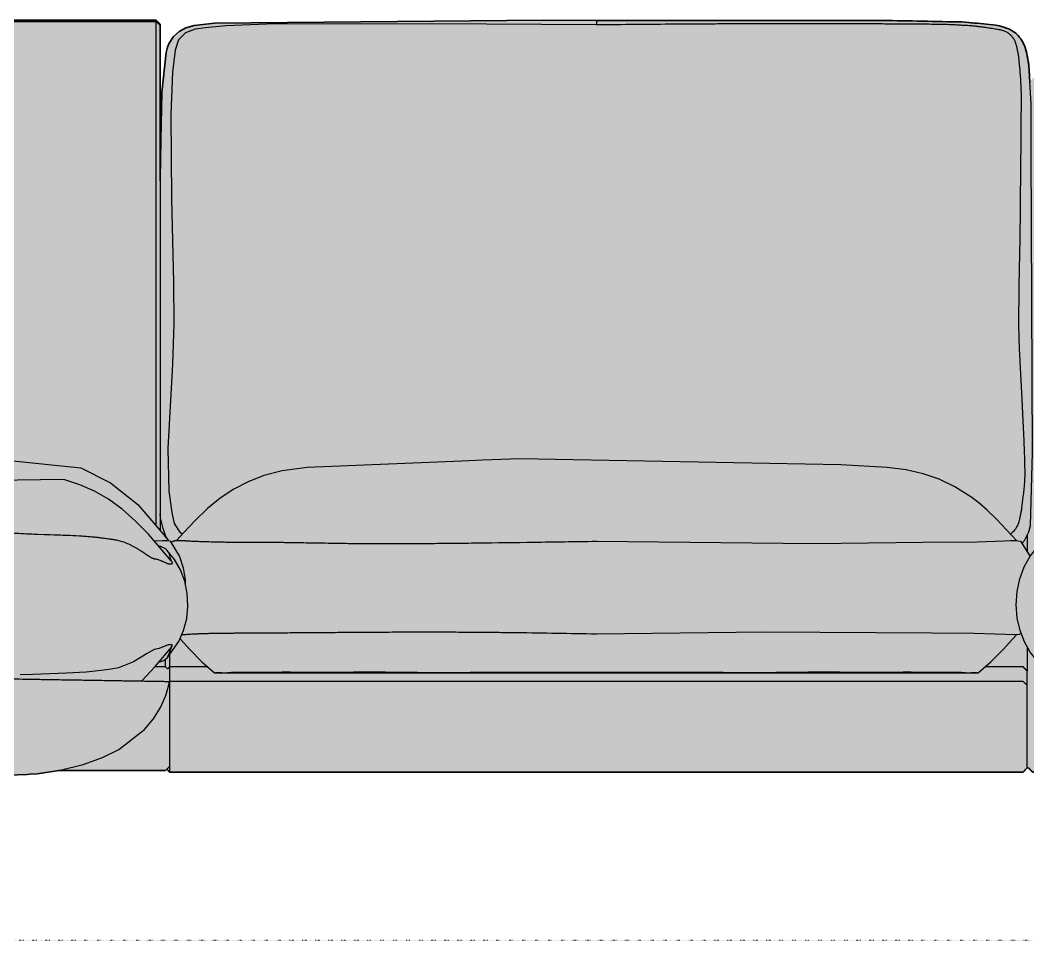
# Model space of a CAD drawing. Header units: millimetres. Extents: x -22 to 6424, y -4345 to 780.
# Drawn here: x 4758 to 5611, y -1 to 779 of the extents above; entities that cross this region are included whole.
import ezdxf

# ---------------------------------------------------------------- set-up
doc = ezdxf.new("R2010")
doc.units = ezdxf.units.MM
doc.linetypes.add('Dots', pattern=[1, 0, -1])
doc.layers.add('Blocks', color=7, linetype='Continuous')
doc.layers.add('Blocks$Fill', color=7, linetype='Continuous', true_color=0xffffff)
for name, color, linetype, lineweight, true_color in [('Blocks$Inner', 7, 'Continuous', 25, 0x007f00), ('Blocks$Outline', 7, 'Continuous', 35, 0xff3f3f), ('Groud', 7, 'Dots', 25, 0x243775)]:
    doc.layers.add(name, color=color, linetype=linetype, lineweight=lineweight, true_color=true_color)

# ---------------------------------------------------------------- blocks, each defined once
blk = doc.blocks.new('Lune JH610 Sofa Left')
at = {"layer": 'Blocks$Fill'}
blk.add_hatch(color=256, dxfattribs=at).paths.add_polyline_path([(-9.47, 714.61), (-13.46, 704.45), (-20.78, 688.19), (-24.2, 679.98), (-25.8, 675.85), (-27.33, 671.69), (-29.47, 665.33), (-31.4, 658.9), (-33.13, 652.41), (-34.69, 645.87), (-36.09, 639.28), (-37.34, 632.65), (-38.46, 625.99), (-39.46, 619.29), (-41.17, 605.8), (-44.99, 565.06), (-49.25, 514.98), (-50.65, 490.06), (-50.98, 477.62), (-51, 465.18), (-50.67, 452.74), (-50.05, 440.3), (-44.18, 365.29), (-41.64, 315.32), (-40.35, 298.76), (-39.48, 290.52), (-38.42, 282.32), (-37.13, 274.17), (-35.58, 266.07), (-34.71, 262.04), (-33.75, 258.03), (-32.72, 254.04), (-31.6, 250.06), (-30.4, 246.09), (-29.1, 242.15), (-27.71, 238.23), (-26.21, 234.32), (-24.64, 230.5), (-22.97, 226.7), (-21.2, 222.93), (-19.33, 219.21), (-17.37, 215.54), (-15.3, 211.92), (-13.14, 208.37), (-10.89, 204.89), (-8.54, 201.49), (-6.1, 198.17), (-3.57, 194.95), (-0.95, 191.82), (1.77, 188.8), (3.16, 187.34), (4.57, 185.9), (6.01, 184.5), (7.46, 183.12), (8.94, 181.78), (10.44, 180.47), (11.82, 179.31), (13.22, 178.18), (14.64, 177.08), (16.07, 176), (18.98, 173.93), (21.96, 171.95), (25, 170.08), (28.1, 168.3), (31.26, 166.6), (34.48, 165), (37.75, 163.48), (41.07, 162.04), (44.44, 160.68), (47.86, 159.39), (51.32, 158.17), (54.82, 157.02), (58.37, 155.93), (61.95, 154.9), (69.22, 153.01), (76.62, 151.3), (84.13, 149.77), (91.72, 148.38), (122.63, 143.64), (160.98, 143.59), (160.98, 138.44), (175.09, 138.44), (177.87, 2.54), (177.87, 2.54), (180.87, -0.56), (204.31, -0.56), (207.31, 2.54), (207.31, 2.54), (208.17, 51.27), (210.09, 138.44), (224.21, 138.44), (224.21, 143.46), (415.39, 143.09), (691.17, 139.27), (691.17, 133.44), (705.28, 133.44), (708.06, 2.43), (711.06, -0.56), (711.06, -0.56), (711.06, -0.56), (711.06, -0.56), (711.06, -0.56), (711.06, -0.56), (711.07, -0.56), (711.1, -0.56), (711.22, -0.56), (711.74, -0.56), (734.5, -0.56), (734.5, -0.56), (737.5, 2.43), (737.5, 2.43), (738.36, 49.36), (740.28, 133.44), (754.4, 133.44), (754.4, 139.18), (786.04, 139.87), (796.66, 140.42), (802.61, 140.94), (821.29, 143.65), (911.3, 143.65), (912.38, 144.73), (914.8, 142.31), (1637.16, 142.31), (1640.66, 145.81), (1641.66, 145.81), (1643.41, 144.06), (1645.16, 142.31), (1875, 141.66), (2197.52, 139.6), (2197.52, 133.44), (2211.64, 133.44), (2214.41, 2.43), (2214.41, 2.43), (2217.41, -0.56), (2217.41, -0.56), (2240.18, -0.56), (2240.69, -0.56), (2240.82, -0.56), (2240.85, -0.56), (2240.85, -0.56), (2240.86, -0.56), (2240.86, -0.56), (2240.86, -0.56), (2240.86, -0.56), (2240.86, -0.56), (2243.86, 2.43), (2244.71, 49.36), (2246.63, 133.44), (2260.75, 133.44), (2260.75, 139.15), (2286.98, 139.28), (2291.66, 139.52), (2304.65, 141.26), (2317.66, 143.65), (2350.43, 153.16), (2376.77, 166.04), (2397.14, 181.84), (2412.13, 200.74), (2421.83, 223.46), (2421.84, 223.47), (2421.84, 223.47), (2421.85, 223.48), (2421.85, 223.48), (2421.86, 223.49), (2421.86, 223.49), (2421.86, 223.5), (2421.87, 223.5), (2421.87, 223.51), (2421.87, 223.51), (2421.87, 223.51), (2421.88, 223.51), (2421.88, 223.51), (2421.88, 223.52), (2421.88, 223.52), (2421.88, 223.52), (2421.88, 223.52), (2421.88, 223.53), (2421.88, 223.53), (2421.89, 223.53), (2421.89, 223.53), (2421.89, 223.54), (2421.89, 223.54), (2421.89, 223.54), (2421.89, 223.54), (2421.89, 223.55), (2421.89, 223.55), (2421.89, 223.55), (2421.89, 223.55), (2421.89, 223.55), (2421.89, 223.56), (2421.89, 223.56), (2421.89, 223.56), (2421.89, 223.56), (2421.89, 223.57), (2421.89, 223.57), (2421.89, 223.57), (2421.89, 223.57), (2421.89, 223.58), (2421.89, 223.58), (2421.89, 223.58), (2421.89, 223.58), (2421.89, 223.59), (2421.89, 223.59), (2421.89, 223.59), (2421.89, 223.59), (2421.89, 223.59), (2421.89, 223.6), (2421.89, 223.6), (2421.89, 223.6), (2421.89, 223.6), (2421.89, 223.61), (2421.89, 223.61), (2421.88, 223.61), (2421.88, 223.61), (2421.88, 223.62), (2421.88, 223.62), (2421.88, 223.62), (2421.88, 223.62), (2421.88, 223.63), (2421.87, 223.63), (2421.87, 223.63), (2421.87, 223.63), (2421.87, 223.64), (2421.86, 223.64), (2421.86, 223.65), (2421.86, 223.65), (2421.85, 223.66), (2421.85, 223.66), (2421.84, 223.67), (2421.84, 223.67), (2421.83, 223.67), (2421.83, 223.68), (2421.82, 223.68), (2421.82, 223.69), (2421.81, 223.69), (2421.8, 223.7), (2421.79, 223.71), (2421.77, 223.72), (2421.76, 223.73), (2421.74, 223.74), (2421.72, 223.75), (2421.7, 223.75), (2421.69, 223.76), (2421.69, 223.76), (2421.69, 223.76), (2421.65, 242.4), (2422.47, 294.63), (2427.19, 383.68), (2431.81, 514.67), (2432.11, 542.83), (2431.85, 554.86), (2431.67, 560.76), (2420.63, 589.55), (2414.23, 594.48), (2413.27, 596.17), (2392.27, 634.21), (2376.6, 658.43), (2354.13, 680.83), (2327.18, 697.38), (2306.66, 704.9), (2297.4, 721.89), (2279.63, 741.8), (2256.1, 757.86), (2230.7, 767.54), (2193.55, 770.77), (2159.58, 768.09), (1990.65, 771.95), (1878.07, 777.31), (1798.07, 777.1), (1746.13, 773.62), (1707.53, 766.99), (1703.41, 765.94), (1678.38, 756.96), (1659.22, 744.79), (1651.05, 736.87), (1643.79, 727.41), (1642.93, 725.89), (1641.98, 740.64), (1640.44, 750.21), (1638.35, 757.25), (1635.27, 762.99), (1631, 767.66), (1625.06, 771.42), (1616.88, 774.04), (1606.06, 775.37), (1585.56, 777.18), (1518.24, 778.52), (1276.03, 778.43), (1276.03, 778.43), (1276.03, 778.43), (1276.03, 778.43), (1276.03, 778.43), (1276.03, 778.43), (1276.03, 778.43), (1276.03, 778.43), (1276.03, 778.43), (1276.03, 778.43), (1276.03, 778.43), (1276.03, 778.43), (952.9, 776.03), (935.56, 774.14), (928.5, 772.11), (922.89, 769.14), (918.21, 764.95), (914.51, 759.27), (913.04, 755.73), (911.76, 751.24), (908.26, 717.58), (907.23, 677.41), (906.88, 644.27), (906.88, 775.22), (903.38, 778.72), (903.38, 777.61), (426.9, 777.61), (368.84, 777.61), (152.05, 777.61), (151.88, 777.64), (151.7, 777.68), (151.36, 777.73), (151.01, 777.78), (150.67, 777.81), (150.32, 777.84), (149.97, 777.85), (149.61, 777.86), (149.26, 777.86), (148.55, 777.85), (142.28, 777.55), (138.17, 777.49), (130, 777.59), (129.54, 777.65), (111.18, 777.62), (109.66, 777.55), (106.61, 777.36), (101.23, 776.78), (97.08, 775.89), (92.07, 774.82), (89.56, 773.84), (88.57, 773.48), (87.58, 773.11), (86.6, 772.71), (85.62, 772.29), (83.96, 771.64), (83.82, 771.52), (83.6, 771.34), (82.64, 770.18), (81.7, 769), (79.89, 766.61), (78.17, 764.16), (76.53, 761.66), (74.97, 759.11), (73.49, 756.51), (72.09, 753.88), (70.77, 751.2), (65.89, 740.33), (65.05, 737.75), (64.28, 735.14), (62.88, 729.87), (17.3, 729.87), (15.19, 729.88), (14.67, 729.86), (14.15, 729.83), (13.63, 729.79), (13.11, 729.73), (12.73, 729.68), (12.46, 729.63), (12.18, 729.58), (11.63, 729.47), (10.52, 729.21), (7.23, 728.32), (6.49, 728.09), (6.01, 727.92), (5.19, 727.61), (4.39, 727.28), (3.6, 726.92), (2.81, 726.54), (2.04, 726.15), (1.28, 725.72), (0.53, 725.28), (-0.2, 724.81), (-0.57, 724.57), (-0.93, 724.32), (-1.3, 724.05), (-1.68, 723.75), (-2.07, 723.43), (-2.48, 723.07), (-2.91, 722.67), (-3.37, 722.23), (-3.86, 721.73), (-4.39, 721.17), (-5.57, 719.86), (-6.94, 718.24), (-8.54, 716.28), (-8.78, 715.87), (-9.02, 715.45), (-9.25, 715.03)], flags=0)
at = {"layer": 'Blocks$Inner'}
for p, q in [((903.38, 778.72), (426.9, 778.35)), ((903.38, 778.72), (906.88, 775.22)), ((916.55, 361.95), (918.74, 352.71)), ((911.33, 231.35), (902.34, 231.49)), ((913.08, 229.61), (911.36, 231.35)), ((947.14, 231.29), (914.8, 231.29)), ((952.83, 226.3), (1599.2, 226.3)), ((1640.66, 215.59), (1640.66, 227.81)), ((1637.16, 219.02), (914.8, 219.02)), ((911.3, 143.65), (821.17, 143.65))]:
    blk.add_line(p, q, dxfattribs=at)
for points in [[(906.88, 774.11), (905.13, 775.86), (903.38, 777.61), (835.31, 777.61), (767.24, 777.61), (699.17, 777.61), (631.1, 777.61), (563.03, 777.61), (494.96, 777.61), (426.9, 777.61)], [(906.86, 642.7), (907.23, 677.41), (908.26, 717.58), (911.76, 751.24), (913.04, 755.73), (914.51, 759.27), (918.21, 764.95), (922.89, 769.14), (928.5, 772.11), (935.56, 774.14), (952.9, 776.03), (1231.25, 778.57), (1276.03, 778.43)], [(1636.01, 335.81), (1638.2, 338.21), (1641.88, 345.73), (1643.37, 350.89), (1645.11, 412.71), (1644.08, 668.92), (1644.08, 707.84), (1641.98, 740.64), (1640.44, 750.21), (1638.35, 757.25), (1635.27, 762.99), (1631, 767.66), (1625.06, 771.42), (1616.88, 774.04), (1606.06, 775.37), (1585.56, 777.18), (1518.24, 778.52), (1276.03, 778.43)], [(1275.98, 774.66), (1136.56, 775.61), (997.17, 775.19), (962.36, 774), (945.04, 772.29), (936.41, 771.18), (928.11, 768.06), (922.3, 761.97), (919.49, 753.3)], [(919.49, 753.29), (917.27, 734.71), (915.76, 698.92), (916.41, 627.61), (918.08, 556.83), (918.26, 521.71), (917.29, 487.6), (913.42, 416.07), (914.18, 380), (916.55, 361.97)], [(604.71, 404.92), (624.56, 405.98), (760.18, 407.99), (839.57, 399.69), (864.89, 387.03), (887.8, 368.65), (910.02, 343.23), (913.75, 338.14)], [(1631.55, 338.19), (1614.68, 356.32), (1606.6, 364.08), (1599.6, 370.09), (1592.99, 375.16), (1579.35, 383.81), (1566.13, 390.1), (1552.64, 394.71), (1538.28, 397.97), (1522.2, 400.11), (1482.82, 402.21), (1211.19, 407.38), (1179.7, 406.29), (1162.04, 405.55), (1031.29, 400.11), (1010.14, 397.18), (994.64, 393.2), (981.23, 388.05), (969.02, 381.68), (957.58, 374.08), (946.73, 365.25), (936.3, 355.28), (926.58, 344.89), (920.89, 338.67), (920.55, 338.33)], [(916.87, 320.14), (916.35, 320.75), (915.97, 321.19), (908.21, 330.43), (896.85, 343.54), (885.72, 354.98), (874.52, 364.84), (863.11, 373.16), (851.3, 380.03), (838.83, 385.55), (825.15, 389.8), (608.55, 386.93)], [(914.01, 338.1), (911.68, 341.82), (909.2, 348.54), (907.2, 357.62), (906.88, 360.76)], [(918.74, 352.71), (923.53, 345.39), (925.76, 343.99)], [(901.73, 337.91), (908.43, 338.35), (912.51, 338.31), (914.97, 337.98)], [(915.4, 337.69), (923.08, 324.65), (926.23, 315.25), (927.99, 305.07), (928.05, 301.84)], [(1275.98, 337.68), (1460.2, 335.74), (1552.31, 336.81), (1598.35, 337.16), (1621.28, 338), (1626.48, 338.31), (1630.58, 338.35), (1634.85, 337.63), (1643.07, 324.78)], [(905.76, 235.44), (909.84, 236.74), (913.06, 239.31), (922.64, 252.72), (926.66, 262.07), (929.25, 272.17), (930.29, 282.75), (929.73, 293.52), (927.57, 303.86), (923.94, 313.48), (918.93, 322.23), (912.56, 330.09)], [(1677.95, 239.31), (1666.21, 236.74), (1655.38, 235.11), (1651.57, 235.26), (1649.3, 236.3), (1643.2, 243.83), (1638.27, 252.42), (1634.57, 262.06), (1632.21, 272.58), (1631.32, 283.71), (1632.03, 295), (1634.33, 305.95), (1638.12, 316.07), (1643.14, 324.91), (1649.3, 332.52)], [(1635.56, 259.48), (1633.79, 258.74), (1629.5, 258.33), (1622.15, 258.65), (1613.4, 259.14), (1595.65, 259.6), (1560.14, 259.87), (1418.06, 260.73), (1275.98, 259.03)], [(1599.2, 226.3), (1609.85, 235.65), (1620.19, 246.14), (1628.19, 254.89), (1631.57, 258.53)], [(891.33, 219.4), (902.59, 231.76), (912.07, 243), (916.33, 248)], [(913.06, 239.31), (915.12, 244), (915.64, 245.96), (915.97, 246.99), (916.33, 248), (916.91, 248.72), (917.08, 249.87), (913.59, 250.1), (905.93, 246.94), (901.79, 245.92), (895.67, 242.73)], [(923.64, 255.06), (931.84, 246.1), (942.18, 235.63), (952.83, 226.3)], [(895.67, 242.73), (884.25, 235.52), (871.54, 230.45), (865.28, 229.34), (857, 228.18), (844.12, 226.89), (827.53, 226.01), (799.1, 224.99), (788.3, 224.47)], [(914.8, 231.29), (914.8, 219.02)], [(1637.16, 231.29), (1604.89, 231.29)], [(786.04, 139.87), (794.15, 140.26), (796.66, 140.42), (802.61, 140.94), (822.2, 143.78), (841.71, 148.58), (858.12, 154.58), (871.78, 161.46), (893.47, 178.27), (901.03, 187.29), (906.99, 196.9), (911.47, 207.05), (913.38, 213.06), (914.2, 216.26), (914.8, 219.02)], [(912.38, 144.73), (914.8, 142.31), (1637.16, 142.31), (1640.66, 145.81)], [(1641.66, 145.81), (1640.66, 145.81)]]:
    blk.add_lwpolyline(points, dxfattribs=at)
for points, knots in [([(903.38, 777.61), (903.38, 777.66), (903.38, 778.06), (903.38, 778.61), (903.38, 778.71), (903.38, 778.72)], [1, 1, 1, 1, 1.2027078, 1.4054155, 1.4798983, 1.4798983, 1.4798983, 1.4798983]), ([(903.38, 350.83), (903.38, 351.02), (903.38, 351.22), (903.38, 351.42), (903.38, 352.99), (903.38, 357.03), (903.38, 365.06), (903.38, 374.45), (903.38, 384.66), (903.38, 395.44), (903.38, 410.13), (903.38, 429.29), (903.38, 452.46), (903.38, 475.8), (903.38, 499.14), (903.38, 518.71), (903.38, 534.29), (903.38, 549.78), (903.38, 568.86), (903.38, 591.46), (903.38, 613.78), (903.38, 635.54), (903.38, 656.56), (903.38, 677.41), (903.38, 698.31), (903.38, 718.64), (903.38, 737.71), (903.38, 755.16), (903.38, 770.9), (903.38, 776.73), (903.38, 777.61)], [0.5228754, 0.5228754, 0.5228754, 0.5228754, 0.5241575, 0.5241575, 0.5241575, 0.5340909, 0.5454545, 0.5568182, 0.5681818, 0.5795455, 0.5909091, 0.6136364, 0.6363636, 0.6590909, 0.6818182, 0.7045455, 0.7159091, 0.7272727, 0.75, 0.7727273, 0.7954545, 0.8181818, 0.8409091, 0.8636364, 0.8863636, 0.9090909, 0.9318182, 0.9545455, 0.9772727, 1, 1, 1, 1]), ([(1276.03, 778.43), (1276.03, 778.43), (1276.02, 778.35), (1276, 777.06), (1275.98, 774.66)], [268.2110155, 268.2110155, 268.2110155, 268.2110155, 268.2247784, 268.504048, 268.504048, 268.504048, 268.504048]), ([(906.88, 775.22), (906.88, 775.21), (906.88, 775.06), (906.88, 774.5), (906.88, 774.16), (906.88, 774.11)], [0, 0, 0, 0, 7.262183, 18.961284, 30.4848, 30.4848, 30.4848, 30.4848]), ([(906.88, 774.11), (906.88, 773.82), (906.88, 773.01), (906.88, 771.26), (906.88, 769.6), (906.88, 767.61), (906.88, 765.32), (906.88, 762.83), (906.88, 759.35), (906.88, 755.61), (906.88, 751.71), (906.88, 748.67), (906.88, 745.52), (906.88, 741.24), (906.88, 735.79), (906.88, 730.2), (906.88, 725.63), (906.88, 722.17), (906.88, 718.66), (906.88, 713.86), (906.88, 708.94), (906.88, 703.93), (906.88, 698.88), (906.88, 692.49), (906.88, 684.76), (906.88, 677), (906.88, 669.26), (906.88, 661.56), (906.88, 653.88), (906.88, 646.17), (906.88, 638.42), (906.88, 630.63), (906.88, 622.77), (906.88, 614.81), (906.88, 606.76), (906.88, 598.64), (906.88, 590.43), (906.88, 582.18), (906.88, 571.16), (906.88, 557.31), (906.88, 544.76), (906.88, 536.39), (906.88, 532.22), (906.88, 527.99), (906.88, 519.46), (906.88, 506.63), (906.88, 493.79), (906.88, 485.15), (906.88, 479.42), (906.88, 469.41), (906.88, 455.12), (906.88, 440.8), (906.88, 429.39), (906.88, 420.95), (906.88, 412.67), (906.88, 404.56), (906.88, 396.59), (906.88, 388.8), (906.88, 381.25), (906.88, 374.59), (906.88, 368.85), (906.88, 364.62), (906.88, 361.3), (906.88, 358.79), (906.88, 356.54), (906.88, 354.58), (906.88, 352.92), (906.88, 351.54), (906.88, 350.43), (906.88, 349.55), (906.88, 348.9), (906.88, 348.59), (906.88, 348.46), (906.88, 348.44), (906.88, 347.9), (906.88, 347.36), (906.88, 346.83)], [30.4848, 30.4848, 30.4848, 30.4848, 38.390569, 42.367776, 46.344983, 50.647143, 54.949303, 59.176942, 63.404581, 71.669842, 75.84936, 80.028878, 84.387214, 88.745551, 97.232094, 105.718637, 109.952838, 114.18704, 118.421241, 122.655442, 131.342799, 135.686477, 140.030155, 148.729914, 157.429673, 166.129433, 174.829192, 183.431012, 192.032833, 200.634653, 209.236474, 217.752052, 226.26763, 234.78771, 243.30779, 251.866387, 260.424984, 269.016856, 277.608728, 294.661579, 311.71443, 315.842286, 319.970143, 324.286571, 328.602999, 345.60237, 362.751249, 367.153633, 371.556018, 379.970221, 397.280476, 414.590731, 423.269971, 431.949211, 440.37625, 448.803289, 457.255411, 465.707532, 474.235724, 482.763916, 489.307365, 495.850814, 499.841968, 503.833122, 507.707218, 511.581315, 515.431443, 519.281572, 523.238415, 527.195258, 531.297983, 535.400709, 535.984344, 535.984344, 535.984344, 556.435891, 556.435891, 556.435891, 556.435891]), ([(1635.8, 711.23), (1635.77, 712.28), (1635.66, 717.05), (1635.43, 724.1), (1635.02, 731.18), (1634.63, 735.92), (1634.3, 739.43), (1634.06, 742.08), (1633.81, 744.61), (1633.46, 747.57), (1633, 750.7), (1632.49, 753.3), (1632.07, 755.18), (1631.73, 756.56), (1631.4, 757.84), (1631, 759.27), (1630.6, 760.43), (1630.12, 761.46), (1629.7, 762.2), (1629.28, 762.82), (1628.9, 763.33), (1628.58, 763.73), (1628.25, 764.14), (1627.82, 764.67), (1627.05, 765.59), (1625.84, 766.85), (1624.27, 768.01), (1622.67, 768.85), (1620.8, 769.62), (1617.79, 770.44), (1613.42, 771.25), (1609.51, 771.81), (1606.45, 772.23), (1604.21, 772.52), (1602.2, 772.81), (1599.83, 773.14), (1597.61, 773.44), (1595.04, 773.7), (1592.81, 773.89), (1590.59, 774.03), (1588.56, 774.14), (1586.84, 774.22), (1585.14, 774.31), (1583.15, 774.42), (1580.91, 774.55), (1578.2, 774.71), (1573.92, 774.9), (1567.76, 775.06), (1557.89, 775.19), (1548.25, 775.27), (1535.69, 775.36), (1520.55, 775.45), (1503.51, 775.55), (1485.12, 775.63), (1465.98, 775.67), (1446.68, 775.67), (1430.97, 775.66), (1418.91, 775.63), (1410.25, 775.6), (1401.81, 775.58), (1390.49, 775.53), (1376.4, 775.46), (1359.54, 775.36), (1337.12, 775.21), (1309.22, 774.98), (1287.04, 774.77), (1275.98, 774.66)], [0.6158705, 0.6158705, 0.6158705, 0.6158705, 0.61828, 0.6272086, 0.6361371, 0.6450657, 0.64953, 0.6539943, 0.6584586, 0.6629229, 0.6718514, 0.68078, 0.6852443, 0.6897086, 0.6941729, 0.6986371, 0.7075657, 0.71203, 0.7164943, 0.7209586, 0.7231907, 0.7254229, 0.727655, 0.7298871, 0.7343514, 0.74328, 0.7522086, 0.7566729, 0.7611371, 0.7700657, 0.7789943, 0.7879229, 0.7923871, 0.7968514, 0.8013157, 0.80578, 0.8147086, 0.8191729, 0.8236371, 0.8281014, 0.8303336, 0.8325657, 0.8347979, 0.83703, 0.8414943, 0.8459586, 0.8504229, 0.8593514, 0.8638157, 0.86828, 0.8727443, 0.8772086, 0.8816729, 0.8861371, 0.8906014, 0.8950657, 0.89953, 0.9017621, 0.9039943, 0.9062264, 0.9084586, 0.9129229, 0.9173871, 0.9218514, 0.93078, 0.9397086, 0.9397086, 0.9397086, 0.9397086]), ([(1626.34, 343.9), (1626.92, 344.24), (1628.02, 345.05), (1629.57, 346.58), (1630.93, 348.28), (1631.91, 349.75), (1632.54, 350.89), (1633.08, 352.02), (1633.6, 353.47), (1634.03, 355.11), (1634.37, 356.61), (1634.65, 357.87), (1634.94, 359.17), (1635.29, 360.89), (1635.62, 362.72), (1635.95, 364.83), (1636.19, 366.59), (1636.39, 368.25), (1636.56, 369.71), (1636.69, 370.89), (1636.82, 372.09), (1637.02, 373.65), (1637.42, 376.4), (1638.03, 380.6), (1638.53, 385.93), (1638.75, 391.33), (1638.81, 396.03), (1638.74, 401.63), (1638.51, 410.23), (1638.12, 420.03), (1637.65, 430.25), (1637.29, 437.94), (1636.99, 444.19), (1636.76, 449.01), (1636.61, 452.47), (1636.45, 455.91), (1636.23, 460.6), (1635.92, 466.56), (1635.54, 473.76), (1635.03, 483.25), (1634.54, 492.34), (1634.15, 500.48), (1633.93, 506.05), (1633.78, 510.74), (1633.64, 515.91), (1633.59, 520.02), (1633.59, 524.02), (1633.6, 527.21), (1633.63, 530.23), (1633.65, 532.99), (1633.66, 535.28), (1633.68, 537.7), (1633.71, 540.97), (1633.75, 545.19), (1633.82, 550.5), (1633.93, 557.98), (1634.07, 566.13), (1634.26, 575.16), (1634.4, 582.34), (1634.59, 590.15), (1634.75, 595.85), (1635.8, 711.23)], [0.3214286, 0.3214286, 0.3214286, 0.3214286, 0.3303571, 0.3392857, 0.3482143, 0.3571429, 0.3616071, 0.3660714, 0.375, 0.3839286, 0.3883929, 0.3928571, 0.3973214, 0.4017857, 0.4107143, 0.4151786, 0.4196429, 0.4241071, 0.4263393, 0.4285714, 0.4308036, 0.4330357, 0.4375, 0.4464286, 0.4553571, 0.4598214, 0.4642857, 0.46875, 0.4732143, 0.4821429, 0.4866071, 0.4910714, 0.4955357, 0.4977679, 0.5, 0.5022321, 0.5044643, 0.5089286, 0.5133929, 0.5178571, 0.5267857, 0.53125, 0.5357143, 0.5401786, 0.5446429, 0.5535714, 0.5580357, 0.5625, 0.5669643, 0.5691964, 0.5714286, 0.5736607, 0.5758929, 0.5803571, 0.5848214, 0.5892857, 0.5982143, 0.6026786, 0.6071429, 0.6116071, 0.6158705, 0.6158705, 0.6158705, 0.6158705]), ([(763.55, 345.86), (768.16, 345.56), (777.17, 344.97), (790.42, 344.21), (799.06, 343.82), (803.24, 343.66)], [-0.81481481, -0.81481481, -0.81481481, -0.81481481, -0.80555588, -0.79629662, -0.78715715, -0.78715715, -0.78715715, -0.78715715]), ([(803.24, 343.66), (819.79, 343.08), (827.59, 342.83), (836.6, 342.43), (843.29, 342), (847.97, 341.63), (851.56, 341.28), (854.1, 340.99), (855.88, 340.78), (857.43, 340.58), (859.17, 340.35), (861.06, 340.1), (863.39, 339.77), (866.21, 339.35), (869.69, 338.79), (872.81, 338.1), (875.64, 337.2), (877.84, 336.37), (879.68, 335.58), (881.11, 334.91), (882.16, 334.4), (883.19, 333.87), (884.62, 333.11), (886.41, 332.1), (888.54, 330.81), (891.24, 329.09), (894.2, 327.08), (895.89, 325.93), (896.56, 325.49)], [-0.78715715, -0.78715715, -0.78715715, -0.78715715, -0.7778979, -0.76863864, -0.76400901, -0.75937938, -0.75474975, -0.75243493, -0.75012012, -0.7478053, -0.74549049, -0.74086086, -0.73623123, -0.7316016, -0.72697197, -0.72234234, -0.72002752, -0.71771271, -0.7153979, -0.71424049, -0.71308308, -0.71192567, -0.71076827, -0.70845345, -0.70613864, -0.70382382, -0.69919419, -0.69456456, -0.69456456, -0.69456456, -0.69456456]), ([(911.28, 341.51), (911.28, 341.96), (911.28, 342.41), (911.28, 342.86), (911.28, 342.87), (911.28, 342.88), (911.28, 342.89)], [0.239200064, 0.239200064, 0.239200064, 0.239200064, 0.241950873, 0.241950873, 0.241950873, 0.242022492, 0.242022492, 0.242022492, 0.242022492]), ([(1640.66, 343.24), (1640.66, 343.1), (1640.66, 342.96), (1640.66, 342.83), (1640.66, 342.83), (1640.66, 342.83), (1640.66, 342.83), (1640.66, 341.28), (1640.66, 336.86), (1640.66, 332.34), (1640.66, 329.38), (1640.66, 329.28), (1640.66, 329.28), (1640.66, 329.28), (1640.66, 329.28), (1640.66, 329.04), (1640.66, 328.79), (1640.66, 328.54)], [379.709181, 379.709181, 379.709181, 379.709181, 380.125662, 380.125662, 380.125662, 380.125886, 380.125886, 380.125886, 384.852886, 393.651405, 393.950239, 393.950239, 393.950239, 393.950558, 393.950558, 393.950558, 394.703734, 394.703734, 394.703734, 394.703734]), ([(912.56, 330.08), (912.51, 330.14), (912.24, 330.41), (911.76, 330.85), (910.86, 331.52), (909.72, 332.18), (908.58, 332.66), (907.65, 332.98), (906.9, 333.19), (906.17, 333.36), (905.73, 333.44), (905.52, 333.48)], [-0.42649998, -0.42649998, -0.42649998, -0.42649998, -0.42592593, -0.42361111, -0.4212963, -0.41666667, -0.41203704, -0.40972222, -0.40740741, -0.40509259, -0.40282998, -0.40282998, -0.40282998, -0.40282998]), ([(914.97, 337.98), (915, 337.97), (915.08, 337.93), (915.15, 337.88), (915.4, 337.69)], [3, 3, 3, 3, 3.002127913, 3.007336246, 3.007336246, 3.007336246, 3.007336246]), ([(916.1, 336.51), (916.31, 336.72), (916.84, 337.18), (917.6, 337.65), (918.26, 337.94), (918.72, 338.09), (919.17, 338.2), (919.64, 338.26), (920.12, 338.3), (920.6, 338.33), (921, 338.34), (921.33, 338.35), (921.57, 338.36), (921.81, 338.37), (922.05, 338.37), (922.25, 338.38), (922.41, 338.38), (922.53, 338.38), (922.65, 338.38), (922.76, 338.38), (922.87, 338.38), (923.02, 338.38), (923.19, 338.38), (923.47, 338.38), (923.8, 338.37), (924.21, 338.36), (924.64, 338.34), (925.03, 338.33), (925.38, 338.32), (925.66, 338.31), (925.9, 338.29), (926.11, 338.29), (926.28, 338.28), (926.44, 338.27), (926.64, 338.26), (926.87, 338.25), (927.12, 338.23), (927.44, 338.21), (927.84, 338.17), (928.39, 338.13), (929.1, 338.08), (930.07, 338.02), (931.37, 337.95), (933.13, 337.85), (935.24, 337.75), (938.32, 337.62), (942.81, 337.45), (948.37, 337.3), (953.56, 337.18), (957.91, 337.09), (962.48, 337), (967.13, 336.95), (972.07, 336.91), (977.39, 336.89), (983.25, 336.88), (989.75, 336.86), (995.84, 336.84), (1001.14, 336.82), (1005.4, 336.8), (1009.8, 336.76), (1015.67, 336.7), (1023.22, 336.58), (1032.81, 336.42), (1043.17, 336.23), (1054.56, 336.03), (1067.21, 335.86), (1081.35, 335.73), (1097.31, 335.7), (1114.95, 335.75), (1133.85, 335.85), (1154.12, 336.01), (1182.95, 336.32), (1222.37, 336.86), (1257.51, 337.41), (1275.98, 337.68)], [0.6791645, 0.6791645, 0.6791645, 0.6791645, 0.6875, 0.6979167, 0.703125, 0.7083333, 0.7135417, 0.71875, 0.7239583, 0.7291667, 0.734375, 0.7369792, 0.7395833, 0.7421875, 0.7447917, 0.7473958, 0.7486979, 0.75, 0.7513021, 0.7526042, 0.7539062, 0.7552083, 0.7578125, 0.7604167, 0.765625, 0.7708333, 0.7760417, 0.78125, 0.7838542, 0.7864583, 0.7890625, 0.7903646, 0.7916667, 0.7929688, 0.7942708, 0.796875, 0.7994792, 0.8020833, 0.8072917, 0.8125, 0.8177083, 0.8229167, 0.828125, 0.8333333, 0.8385417, 0.84375, 0.8541667, 0.8645833, 0.8697917, 0.875, 0.8802083, 0.8854167, 0.890625, 0.8958333, 0.9010417, 0.90625, 0.9114583, 0.9140625, 0.9166667, 0.9192708, 0.921875, 0.9270833, 0.9322917, 0.9375, 0.9427083, 0.9479167, 0.953125, 0.9583333, 0.9635417, 0.96875, 0.9739583, 0.9791667, 0.9895833, 1, 1, 1, 1]), ([(896.56, 325.49), (897.22, 325.05), (898.2, 324.44), (899, 323.98), (899.53, 323.71), (899.89, 323.53), (900.19, 323.4), (900.43, 323.31), (900.62, 323.23), (900.8, 323.17), (901.02, 323.1), (901.27, 323.02), (901.55, 322.95), (901.91, 322.87), (902.4, 322.77), (903.16, 322.66), (904.28, 322.43), (905.71, 321.98), (907.01, 321.45), (908.02, 321.01), (908.73, 320.69), (909.39, 320.39), (910.24, 320), (911.24, 319.56), (912.14, 319.2), (912.8, 318.96), (913.27, 318.81), (913.73, 318.67), (914.32, 318.53), (915, 318.43), (915.65, 318.42), (916.12, 318.47), (916.41, 318.54), (916.61, 318.61), (916.74, 318.67), (916.83, 318.73), (916.91, 318.78), (916.98, 318.83), (917.06, 318.92), (917.13, 319.03), (917.18, 319.19), (917.19, 319.35), (917.17, 319.54), (917.1, 319.74), (917, 319.95), (916.91, 320.09), (916.87, 320.14)], [-0.6945646, -0.6945646, -0.6945646, -0.6945646, -0.6899364, -0.6853068, -0.682992, -0.6806772, -0.6783624, -0.677205, -0.6760476, -0.6748902, -0.6737327, -0.6714179, -0.6691031, -0.6667883, -0.6621587, -0.657529, -0.6528994, -0.6482698, -0.6436402, -0.6413253, -0.6390105, -0.6366957, -0.6343809, -0.6297513, -0.6251216, -0.6228068, -0.620492, -0.6181772, -0.6158624, -0.6112327, -0.6066031, -0.6019735, -0.5973439, -0.5927142, -0.5880846, -0.5857698, -0.583455, -0.5811402, -0.5788253, -0.5741957, -0.5695661, -0.5649364, -0.5603068, -0.5556772, -0.5510476, -0.5464179, -0.5464179, -0.5464179, -0.5464179]), ([(916.35, 320.75), (916.34, 320.78), (916.31, 320.87), (916.24, 321.06), (916.14, 321.33), (916.05, 321.58), (915.97, 321.82), (915.91, 322), (915.86, 322.15), (915.82, 322.26), (915.79, 322.37), (915.74, 322.5), (915.71, 322.62), (915.67, 322.73), (915.65, 322.82), (915.62, 322.92), (915.58, 323.04), (915.55, 323.16), (915.53, 323.23), (915.51, 323.3), (915.48, 323.41), (915.44, 323.55), (915.4, 323.71), (915.39, 323.73), (915.25, 324.3), (914.9, 325.68), (914.34, 327.88)], [-0.51106903, -0.51106903, -0.51106903, -0.51106903, -0.50925926, -0.50462963, -0.5, -0.49537037, -0.49074074, -0.48611111, -0.4837963, -0.48148148, -0.47916667, -0.47685185, -0.47222222, -0.46990741, -0.46759259, -0.46527778, -0.46296296, -0.46064815, -0.45833333, -0.45601852, -0.4537037, -0.44907407, -0.44845187, -0.44845187, -0.44845187, -0.43135367, -0.43135367, -0.43135367, -0.43135367]), ([(1275.98, 259.03), (1264.82, 259.25), (1242.42, 259.66), (1214.2, 260.07), (1191.51, 260.32), (1174.43, 260.47), (1160.15, 260.56), (1148.68, 260.61), (1140.11, 260.64), (1131.33, 260.65), (1119.09, 260.64), (1103.15, 260.58), (1083.56, 260.46), (1064.12, 260.33), (1045.43, 260.21), (1028.08, 260.09), (1012.66, 259.98), (999.83, 259.89), (989.93, 259.83), (979.71, 259.76), (973.2, 259.73), (968.58, 259.72), (965.62, 259.71), (963.19, 259.69), (961.07, 259.67), (959.28, 259.64), (957.45, 259.61), (955.26, 259.57), (952.8, 259.53), (950.27, 259.48), (948.06, 259.44), (946.1, 259.39), (944.31, 259.35), (942.62, 259.29), (940.88, 259.23), (939.24, 259.16), (937.37, 259.08), (935.45, 259), (933.5, 258.89), (931.51, 258.76), (929.41, 258.61), (927.49, 258.49), (926.06, 258.41), (925.28, 258.38), (925.07, 258.37)], [8, 8, 8, 8, 8.0108696, 8.0217391, 8.0271739, 8.0326087, 8.0380435, 8.0407609, 8.0434783, 8.0461957, 8.048913, 8.0543478, 8.0597826, 8.0652174, 8.0706522, 8.076087, 8.0815217, 8.0869565, 8.0923913, 8.0978261, 8.1086957, 8.1141304, 8.1195652, 8.125, 8.1277174, 8.1304348, 8.1331522, 8.1358696, 8.1413043, 8.1467391, 8.1521739, 8.1576087, 8.1630435, 8.1684783, 8.173913, 8.1793478, 8.1847826, 8.1956522, 8.2065217, 8.2173913, 8.2282609, 8.2391304, 8.25, 8.2541958, 8.2541958, 8.2541958, 8.2541958]), ([(1640.66, 248.25), (1640.66, 248.15), (1640.66, 248.04), (1640.66, 247.94), (1640.66, 247.94), (1640.66, 247.93), (1640.66, 247.93), (1640.66, 247.65), (1640.66, 240.94), (1640.66, 234.17), (1640.66, 228.19), (1640.66, 227.81)], [480.413918, 480.413918, 480.413918, 480.413918, 480.78689, 480.78689, 480.78689, 480.790556, 480.790556, 480.790556, 481.780581, 504.583494, 506.11336, 506.11336, 506.11336, 506.11336]), ([(914.8, 241.74), (914.8, 241.55), (914.8, 241.36), (914.8, 241.17), (914.8, 237.75), (914.8, 234.45), (914.8, 231.29)], [0.97327774, 0.97327774, 0.97327774, 0.97327774, 0.97468429, 0.97468429, 0.97468429, 1, 1, 1, 1]), ([(911.3, 231.35), (911.3, 233.43), (911.3, 235.54), (911.3, 237.67), (911.3, 237.75), (911.3, 237.82), (911.3, 237.9)], [0, 0, 0, 0, 0.01520446, 0.01520446, 0.01520446, 0.01574954, 0.01574954, 0.01574954, 0.01574954]), ([(623.26, 223.76), (638.49, 223.52), (661.14, 223.15), (691.17, 222.66), (713.41, 222.3), (731.65, 222), (746.06, 221.76), (756.68, 221.59), (767.19, 221.42), (777.62, 221.25), (787.84, 221.08), (796.06, 220.95), (802.49, 220.84), (808.89, 220.74), (816.76, 220.61), (825.8, 220.46), (834.22, 220.33), (842, 220.2), (849.28, 220.08), (856.03, 219.97), (862.28, 219.87), (867.98, 219.78), (873.12, 219.69), (877.8, 219.62), (882.12, 219.55), (886.01, 219.48), (889.45, 219.43), (892.51, 219.38), (895.31, 219.33), (897.78, 219.29), (899.86, 219.26), (901.69, 219.23), (903.39, 219.2), (904.92, 219.18), (906.62, 219.15), (908.46, 219.12), (910.57, 219.08), (912.26, 219.06), (913.51, 219.04), (914.41, 219.02), (914.73, 219.02), (914.81, 219.02), (914.83, 219.02), (914.83, 219.02)], [0, 0, 0, 0, 0.047619, 0.0714286, 0.0952381, 0.1190476, 0.1309524, 0.1428571, 0.1547619, 0.1666667, 0.1785714, 0.1904762, 0.1964286, 0.202381, 0.2142857, 0.2261905, 0.2380952, 0.25, 0.2619048, 0.2738095, 0.2857143, 0.297619, 0.3095238, 0.3214286, 0.3333333, 0.3452381, 0.3571429, 0.3690476, 0.3809524, 0.3928571, 0.4047619, 0.4166667, 0.4285714, 0.4404762, 0.452381, 0.4761905, 0.5, 0.5238095, 0.547619, 0.5714286, 0.5952381, 0.6190476, 0.6428571, 0.6428571, 0.6428571, 0.6428571]), ([(952.83, 226.3), (952.83, 226.3), (952.83, 226.3), (952.87, 226.31), (952.97, 226.34), (953.23, 226.39), (953.7, 226.39), (954.28, 226.42), (954.96, 226.51), (955.74, 226.55), (956.55, 226.55), (957.26, 226.52), (958.12, 226.46), (959.45, 226.38), (961.37, 226.33), (963.83, 226.43), (966.17, 226.67), (968.17, 226.85), (970.09, 226.88), (971.77, 226.82), (973.28, 226.76), (974.11, 226.74), (974.54, 226.74)], [0, 0, 0, 0, 0.0042246, 0.0086966, 0.0176406, 0.0265847, 0.0355287, 0.0444727, 0.0534168, 0.0623608, 0.0668328, 0.0713049, 0.0757769, 0.0802489, 0.0891929, 0.098137, 0.107081, 0.116025, 0.1249691, 0.1339131, 0.1383851, 0.1428568, 0.1428568, 0.1428568, 0.1428568]), ([(974.54, 226.74), (974.97, 226.74), (975.87, 226.74), (977.72, 226.74), (980.2, 226.76), (983.44, 226.79), (986.94, 226.82), (990.8, 226.81), (994.97, 226.81), (998.63, 226.82), (1001.6, 226.85), (1003.89, 226.87), (1006.05, 226.9), (1008.68, 226.97), (1011.88, 227.04), (1016.49, 227.03), (1022.75, 226.91), (1031.66, 226.77), (1042.29, 226.73), (1051.74, 226.8), (1059.15, 226.88), (1064.55, 226.93), (1069.47, 226.98), (1075.44, 227.06), (1082.54, 227.13), (1092.4, 227.08), (1105.59, 226.91), (1124.12, 226.7), (1142.37, 226.64), (1157.64, 226.66), (1169.18, 226.71), (1178.65, 226.76), (1186.03, 226.8), (1191.4, 226.82), (1196.69, 226.83), (1203.76, 226.84), (1212.6, 226.85), (1223.2, 226.85), (1237.32, 226.83), (1254.98, 226.8), (1276.19, 226.77), (1297.4, 226.8), (1315.07, 226.83), (1329.21, 226.85), (1339.81, 226.85), (1348.65, 226.84), (1355.73, 226.83), (1361.02, 226.81), (1366.39, 226.79), (1373.77, 226.76), (1383.25, 226.71), (1394.79, 226.66), (1410.06, 226.63), (1428.31, 226.7), (1446.84, 226.91), (1460.03, 227.08), (1469.9, 227.13), (1477, 227.06), (1482.97, 226.98), (1487.89, 226.93), (1493.3, 226.88), (1500.71, 226.8), (1510.16, 226.73), (1520.79, 226.77), (1529.7, 226.91), (1535.96, 227.03), (1540.56, 227.04), (1543.76, 226.97), (1546.38, 226.9), (1547.82, 226.88), (1548.56, 226.87)], [0.1428568, 0.1428568, 0.1428568, 0.1428568, 0.1473211, 0.1517854, 0.160714, 0.1696425, 0.1785711, 0.1874997, 0.1964283, 0.2053568, 0.2098211, 0.2142854, 0.2187497, 0.223214, 0.2321425, 0.2410711, 0.2499997, 0.2589283, 0.2678568, 0.2767854, 0.2812497, 0.285714, 0.2901783, 0.2946425, 0.3035711, 0.3124997, 0.3214283, 0.3303568, 0.3392854, 0.3437497, 0.348214, 0.3526783, 0.3549104, 0.3571425, 0.3593747, 0.3616068, 0.3660711, 0.3705354, 0.3749997, 0.3839283, 0.3928568, 0.4017854, 0.410714, 0.4151783, 0.4196425, 0.4241068, 0.426339, 0.4285711, 0.4308033, 0.4330354, 0.4374997, 0.441964, 0.4464283, 0.4553568, 0.4642854, 0.473214, 0.4821425, 0.4910711, 0.4955354, 0.4999997, 0.504464, 0.5089283, 0.5178568, 0.5267854, 0.535714, 0.5446425, 0.5535711, 0.5624997, 0.566964, 0.5714283, 0.5714283, 0.5714283, 0.5714283]), ([(1548.56, 226.87), (1549.3, 226.86), (1550.82, 226.85), (1553.79, 226.82), (1557.43, 226.81), (1561.59, 226.82), (1565.42, 226.82), (1568.92, 226.79), (1572.14, 226.76), (1574.61, 226.74), (1576.45, 226.74), (1577.34, 226.74), (1577.77, 226.74)], [0.57142825, 0.57142825, 0.57142825, 0.57142825, 0.57589249, 0.58035677, 0.58928535, 0.59821392, 0.60714249, 0.61607106, 0.62499963, 0.6339282, 0.63839249, 0.64285677, 0.64285677, 0.64285677, 0.64285677]), ([(1577.77, 226.74), (1578.2, 226.74), (1579.02, 226.76), (1580.51, 226.82), (1582.18, 226.88), (1584.08, 226.85), (1586.06, 226.67), (1588.38, 226.44), (1590.81, 226.33), (1592.71, 226.38), (1594.02, 226.46), (1594.87, 226.52), (1595.56, 226.55), (1596.36, 226.55), (1597.13, 226.51), (1597.8, 226.42), (1598.38, 226.39), (1598.83, 226.39), (1599.08, 226.34), (1599.17, 226.31), (1599.2, 226.3), (1599.2, 226.3), (1599.2, 226.3)], [0.6428568, 0.6428568, 0.6428568, 0.6428568, 0.6473319, 0.6518074, 0.6607583, 0.6697092, 0.6786601, 0.6876111, 0.696562, 0.7055129, 0.7099884, 0.7144638, 0.7189393, 0.7234148, 0.7323657, 0.7413166, 0.7502675, 0.7592185, 0.7681694, 0.7771203, 0.7815958, 0.7857136, 0.7857136, 0.7857136, 0.7857136]), ([(914.8, 219.02), (914.8, 208.37), (914.8, 205.66), (914.8, 203.02), (914.8, 202.36)], [2, 2, 2, 2, 2.04701622, 2.06271419, 2.06271419, 2.06271419, 2.06271419]), ([(1640.66, 145.81), (1640.66, 146.26), (1640.66, 147.25), (1640.66, 149.02), (1640.66, 151.12), (1640.66, 153.61), (1640.66, 156.52), (1640.66, 159.94), (1640.66, 163.83), (1640.66, 168.17), (1640.66, 172.98), (1640.66, 178.28), (1640.66, 183.18), (1640.66, 187.39), (1640.66, 190.71), (1640.66, 194.21), (1640.66, 199.1), (1640.66, 205.19), (1640.66, 211.2), (1640.66, 214.59), (1640.66, 215.59)], [730.735265, 730.735265, 730.735265, 730.735265, 738.739322, 747.038384, 755.330568, 763.622751, 772.561713, 781.500675, 790.431187, 799.361699, 807.957113, 816.552527, 825.146436, 829.44339, 833.740344, 838.137468, 842.534592, 851.327716, 858.877085, 862.015702, 862.015702, 862.015702, 862.015702]), ([(914.8, 202.38), (914.8, 201.77), (914.8, 199.58), (914.8, 197.44), (914.8, 195.93)], [-0.87518156, -0.87518156, -0.87518156, -0.87518156, -0.85714286, -0.81016783, -0.81016783, -0.81016783, -0.81016783]), ([(914.8, 195.94), (914.8, 194.24), (914.8, 191.86), (914.8, 189.56), (914.8, 188.87)], [0.17935228, 0.17935228, 0.17935228, 0.17935228, 0.22222222, 0.2409369, 0.2409369, 0.2409369, 0.2409369]), ([(914.8, 188.89), (914.8, 188.28), (914.8, 186.33), (914.8, 184.46), (914.8, 183.2)], [-0.73457334, -0.73457334, -0.73457334, -0.73457334, -0.71428571, -0.66876924, -0.66876924, -0.66876924, -0.66876924]), ([(914.8, 183.2), (914.8, 181.86), (914.8, 179.84), (914.8, 177.92), (914.8, 177.24)], [0.29415082, 0.29415082, 0.29415082, 0.29415082, 0.33333333, 0.35494575, 0.35494575, 0.35494575, 0.35494575]), ([(914.8, 177.25), (914.8, 176.68), (914.8, 175.03), (914.8, 173.45), (914.8, 172.43)], [-0.594105, -0.594105, -0.594105, -0.594105, -0.57142857, -0.52796302, -0.52796302, -0.52796302, -0.52796302]), ([(914.8, 172.45), (914.8, 171.42), (914.8, 169.75), (914.8, 168.16), (914.8, 167.53)], [0.40849043, 0.40849043, 0.40849043, 0.40849043, 0.44444444, 0.46899848, 0.46899848, 0.46899848, 0.46899848]), ([(914.8, 167.53), (914.8, 167.01), (914.8, 165.66), (914.8, 164.39), (914.8, 163.63)], [-0.45359709, -0.45359709, -0.45359709, -0.45359709, -0.42857143, -0.38815139, -0.38815139, -0.38815139, -0.38815139]), ([(914.8, 163.62), (914.8, 162.84), (914.8, 161.47), (914.8, 160.16), (914.8, 159.6)], [0.52204505, 0.52204505, 0.52204505, 0.52204505, 0.55555556, 0.58255009, 0.58255009, 0.58255009, 0.58255009]), ([(914.8, 159.61), (914.8, 159.13), (914.8, 158.04), (914.8, 156.98), (914.8, 156.38)], [-0.31376357, -0.31376357, -0.31376357, -0.31376357, -0.28571429, -0.24785084, -0.24785084, -0.24785084, -0.24785084]), ([(914.8, 156.42), (914.8, 155.85), (914.8, 154.74), (914.8, 153.71), (914.8, 153.22)], [0.63599359, 0.63599359, 0.63599359, 0.63599359, 0.66666667, 0.69658746, 0.69658746, 0.69658746, 0.69658746]), ([(914.8, 153.21), (914.8, 152.8), (914.8, 151.92), (914.8, 151.15), (914.8, 150.76)], [-0.17330603, -0.17330603, -0.17330603, -0.17330603, -0.14285714, -0.10803505, -0.10803505, -0.10803505, -0.10803505]), ([(914.8, 150.7), (914.8, 150.28), (914.8, 149.36), (914.8, 148.46), (914.8, 147.97)], [0.74951985, 0.74951985, 0.74951985, 0.74951985, 0.77777778, 0.81433872, 0.81433872, 0.81433872, 0.81433872]), ([(914.8, 147.01), (914.8, 146.43), (914.8, 144.62), (914.8, 143.17), (914.8, 142.31)], [0.8409084, 0.8409084, 0.8409084, 0.8409084, 0.8888889, 1, 1, 1, 1])]:
    blk.add_open_spline(points, degree=3, knots=knots, dxfattribs=at)
for points, weights in [([(914.8, 231.29), (913.92, 230.42), (913.05, 229.55)], [0.903724393787, 0.903978278241, 0.904233447448]), ([(1640.66, 227.81), (1638.91, 229.55), (1637.16, 231.29)], [0.904745360257, 0.904232306066, 0.903724393787])]:
    blk.add_rational_spline(points, weights, degree=2, dxfattribs=at)
for points in [[(1640.66, 215.59), (1640.09, 216.15), (1638.93, 217.29), (1637.75, 218.44), (1637.16, 219.02)], [(914.8, 147.15), (914.14, 146.48), (912.89, 145.24), (911.8, 144.15), (911.3, 143.65)], [(914.8, 148.2), (914.8, 147.83), (914.8, 147.48), (914.8, 147.15)]]:
    blk.add_open_spline(points, degree=3, dxfattribs=at)
at = {"layer": 'Blocks$Outline'}
for points in [[(1276.03, 778.43), (1231.25, 778.57), (952.9, 776.03), (935.56, 774.14), (928.5, 772.11), (922.89, 769.14), (918.21, 764.95), (914.51, 759.27), (913.04, 755.73), (911.76, 751.24), (908.26, 717.58), (907.23, 677.41), (906.88, 644.27)], [(754.4, 139.18), (762.26, 139.24), (773.48, 139.45), (786.04, 139.87), (794.15, 140.26), (796.66, 140.42), (802.61, 140.94), (821.29, 143.65)]]:
    blk.add_lwpolyline(points, dxfattribs=at)
for points, knots in [([(903.38, 777.61), (880.69, 777.61), (858, 777.61), (835.31, 777.61), (812.62, 777.61), (789.93, 777.61), (767.24, 777.61), (744.55, 777.61), (721.86, 777.61), (699.17, 777.61), (676.48, 777.61), (653.79, 777.61), (631.1, 777.61), (608.41, 777.61), (585.72, 777.61), (563.03, 777.61), (540.34, 777.61), (517.65, 777.61), (494.96, 777.61), (472.27, 777.61), (449.59, 777.61), (426.9, 777.61), (407.4, 777.61), (368.41, 777.61), (312.48, 777.61), (261.55, 777.61), (219.67, 777.61), (187.46, 777.61), (164.73, 777.61), (155.3, 777.61), (152.14, 777.61), (152.05, 777.61)], [2, 2, 2, 2, 3, 3, 3, 4, 4, 4, 5, 5, 5, 6, 6, 6, 7, 7, 7, 8, 8, 8, 9, 9, 9, 9.133333, 9.266667, 9.4, 9.533333, 9.65, 9.766667, 9.883333, 9.886856, 9.886856, 9.886856, 9.886856]), ([(906.88, 644.27), (906.88, 644.9), (906.88, 648.11), (906.88, 653.88), (906.88, 661.56), (906.88, 669.26), (906.88, 677), (906.88, 684.76), (906.88, 692.49), (906.88, 698.88), (906.88, 703.93), (906.88, 708.94), (906.88, 713.86), (906.88, 718.66), (906.88, 722.17), (906.88, 725.63), (906.88, 730.2), (906.88, 735.79), (906.88, 741.24), (906.88, 745.52), (906.88, 748.67), (906.88, 751.71), (906.88, 755.61), (906.88, 759.35), (906.88, 762.83), (906.88, 765.32), (906.88, 767.61), (906.88, 769.6), (906.88, 771.26), (906.88, 773.01), (906.88, 773.82), (906.88, 774.11), (906.88, 774.11), (906.88, 774.16), (906.88, 774.5), (906.88, 775.06), (906.88, 775.21), (906.88, 775.22), (905.71, 776.38), (904.55, 777.55), (903.38, 778.72)], [-202.7339, -202.7339, -202.7339, -202.7339, -200.634653, -192.032833, -183.431012, -174.829192, -166.129433, -157.429673, -148.729914, -140.030155, -135.686477, -131.342799, -122.655442, -118.421241, -114.18704, -109.952838, -105.718637, -97.232094, -88.745551, -84.387214, -80.028878, -75.84936, -71.669842, -63.404581, -59.176942, -54.949303, -50.647143, -46.344983, -42.367776, -38.390569, -30.48553, -30.4848, -30.4848, -30.4848, -18.961284, -7.262183, 0, 0, 0, 4.949753, 4.949753, 4.949753, 4.949753]), ([(903.38, 778.72), (903.38, 778.71), (903.38, 778.61), (903.38, 778.06), (903.38, 777.66), (903.38, 777.61)], [-1.4764849, -1.4764849, -1.4764849, -1.4764849, -1.4054155, -1.2027078, -1, -1, -1, -1]), ([(1642.93, 725.89), (1642.61, 730.81), (1642.3, 735.73), (1641.98, 740.64), (1641.47, 743.83), (1640.95, 747.02), (1640.44, 750.21), (1639.74, 752.55), (1639.05, 754.9), (1638.35, 757.25), (1637.32, 759.17), (1636.29, 761.08), (1635.27, 762.99), (1633.85, 764.55), (1632.42, 766.11), (1631, 767.66), (1629.02, 768.91), (1627.04, 770.17), (1625.06, 771.42), (1622.33, 772.29), (1619.61, 773.17), (1616.88, 774.04), (1613.27, 774.49), (1609.67, 774.93), (1606.06, 775.37), (1599.23, 775.97), (1592.39, 776.57), (1585.56, 777.18), (1563.12, 777.62), (1540.68, 778.07), (1518.24, 778.52), (1437.51, 778.49), (1356.77, 778.46), (1276.03, 778.43), (1276.03, 778.43), (1276.03, 778.43), (1276.03, 778.43), (1276.03, 778.43)], [257.761238, 257.761238, 257.761238, 257.761238, 258.211016, 258.211016, 258.211016, 259.211016, 259.211016, 259.211016, 260.211016, 260.211016, 260.211016, 261.211016, 261.211016, 261.211016, 262.211016, 262.211016, 262.211016, 263.211016, 263.211016, 263.211016, 264.211016, 264.211016, 264.211016, 265.211016, 265.211016, 265.211016, 266.211016, 266.211016, 266.211016, 267.211016, 267.211016, 267.211016, 268.211016, 268.211016, 268.211016, 268.211977, 268.212271, 268.212271, 268.212271, 268.212271]), ([(912.38, 144.73), (913.19, 143.92), (913.99, 143.11), (914.8, 142.31), (1155.59, 142.31), (1396.37, 142.31), (1637.16, 142.31), (1638.33, 143.48), (1639.5, 144.64), (1640.66, 145.81)], [0.000004, 0.000004, 0.000004, 0.000004, 3.420763, 3.420763, 3.420763, 725.785112, 725.785112, 725.785112, 730.735265, 730.735265, 730.735265, 730.735265]), ([(1640.66, 145.81), (1640.99, 145.81), (1641.33, 145.81), (1641.66, 145.81), (1642.24, 145.22), (1643.41, 144.06), (1644.58, 142.89), (1645.16, 142.31), (1721.77, 142.09), (1798.39, 141.88), (1875, 141.66), (1913.3, 141.44), (1951.6, 141.22), (1989.9, 141), (2009.04, 140.87), (2028.18, 140.75), (2047.32, 140.63), (2066.41, 140.51), (2085.49, 140.38), (2104.58, 140.26), (2123.54, 140.13), (2142.5, 140), (2161.46, 139.87), (2173.48, 139.78), (2185.5, 139.69), (2197.52, 139.6)], [-189.559164, -189.559164, -189.559164, -189.559164, -188.563885, -188.563885, -188.563885, -188.063885, -187.563885, -187.563885, -187.563885, -186.563885, -186.563885, -186.563885, -185.563885, -185.563885, -185.563885, -128.138876, -128.138876, -128.138876, -70.883815, -70.883815, -70.883815, -14, -14, -14, -13.356475, -13.356475, -13.356475, -13.356475]), ([(821.29, 143.65), (851.29, 143.65), (881.3, 143.65), (911.3, 143.65), (911.64, 143.99), (912, 144.35), (912.38, 144.73)], [-91.006495, -91.006495, -91.006495, -91.006495, -1, -1, -1, -0.660456, -0.660456, -0.660456, -0.660456])]:
    blk.add_open_spline(points, degree=3, knots=knots, dxfattribs=at)

msp = doc.modelspace()

# ---------------------------------------------------------------- linework, layer by layer
at = {"layer": 'Groud'}
msp.add_lwpolyline([(3970.19, 0), (6363.41, 0)], dxfattribs=at)

# ---------------------------------------------------------------- block references
at = {"layer": 'Blocks'}
msp.add_blockref('Lune JH610 Sofa Left', (3970.19, 0), dxfattribs=at)

doc.saveas('drawing.dxf')
